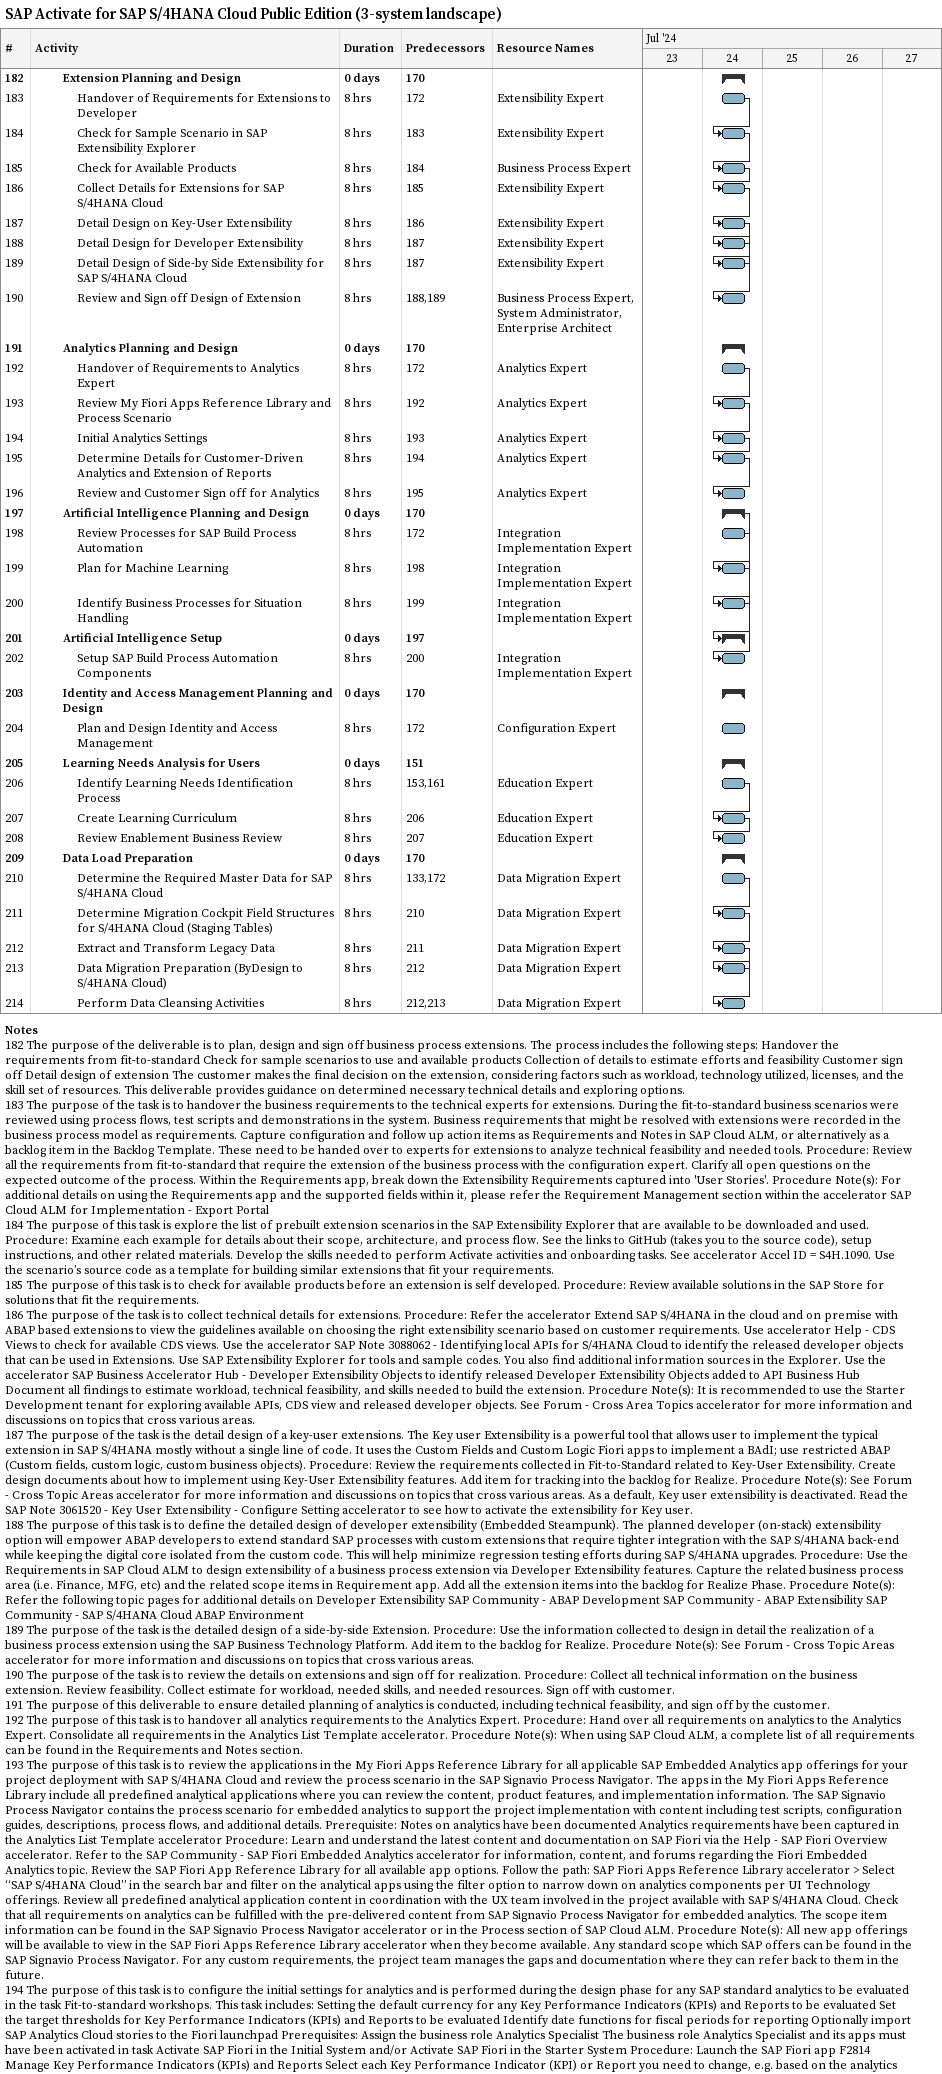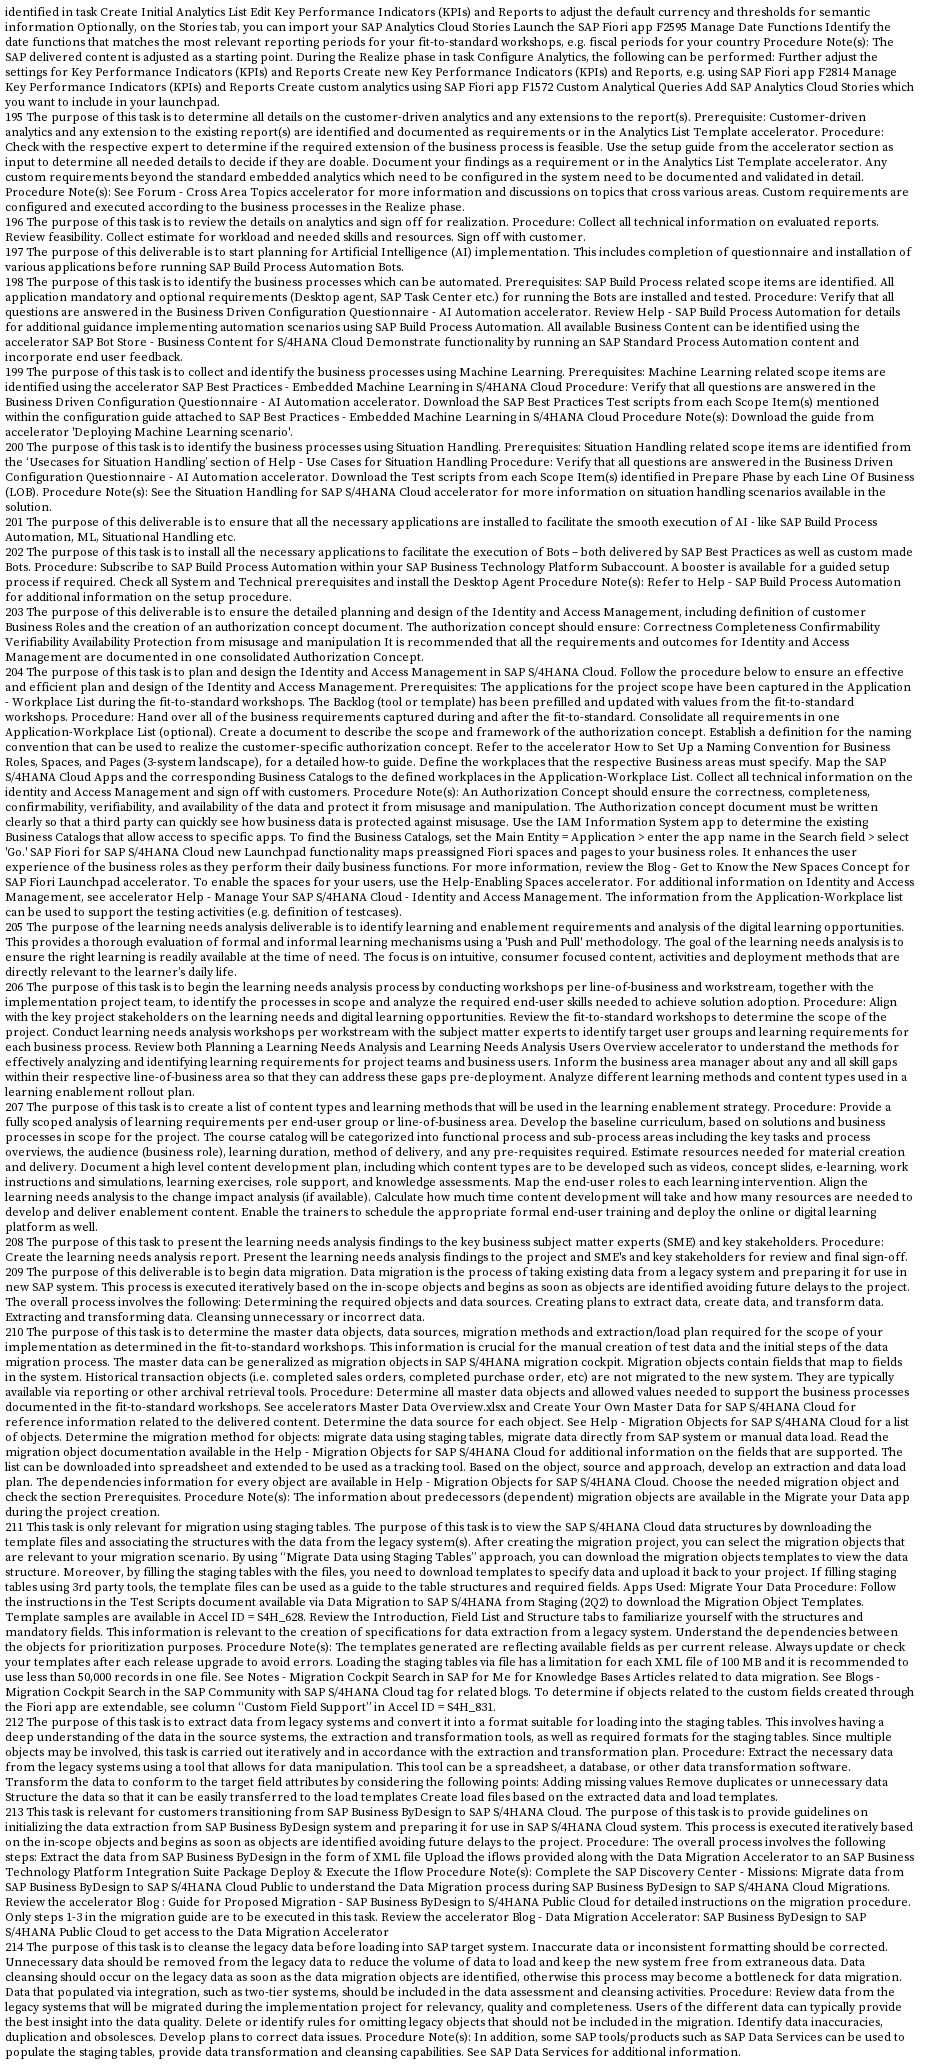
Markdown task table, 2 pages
SAP Activate for SAP S/4HANA Cloud Public Edition (3-system landscape)

| ID | Level | Task | Duration | Start | Finish | Predecessors | Resources |
|---|---|---|---|---|---|---|---|
| 182 | 3 | **Extension Planning and Design** | 0d | 2024-07-24 | 2024-07-24 | 170 |  |
| 183 | 4 | Handover of Requirements for Extensions to Developer | 8h | 2024-07-24 | 2024-07-24 | 172 | Extensibility Expert |
| 184 | 4 | Check for Sample Scenario in SAP Extensibility Explorer | 8h | 2024-07-24 | 2024-07-24 | 183 | Extensibility Expert |
| 185 | 4 | Check for Available Products | 8h | 2024-07-24 | 2024-07-24 | 184 | Business Process Expert |
| 186 | 4 | Collect Details for Extensions for SAP S/4HANA Cloud | 8h | 2024-07-24 | 2024-07-24 | 185 | Extensibility Expert |
| 187 | 4 | Detail Design on Key-User Extensibility | 8h | 2024-07-24 | 2024-07-24 | 186 | Extensibility Expert |
| 188 | 4 | Detail Design for Developer Extensibility | 8h | 2024-07-24 | 2024-07-24 | 187 | Extensibility Expert |
| 189 | 4 | Detail Design of Side-by Side Extensibility for SAP S/4HANA Cloud | 8h | 2024-07-24 | 2024-07-24 | 187 | Extensibility Expert |
| 190 | 4 | Review and Sign off Design of Extension | 8h | 2024-07-24 | 2024-07-24 | 188, 189 | Business Process Expert, System Administrator, Enterprise Architect |
| 191 | 3 | **Analytics Planning and Design** | 0d | 2024-07-24 | 2024-07-24 | 170 |  |
| 192 | 4 | Handover of Requirements to Analytics Expert | 8h | 2024-07-24 | 2024-07-24 | 172 | Analytics Expert |
| 193 | 4 | Review My Fiori Apps Reference Library and Process Scenario | 8h | 2024-07-24 | 2024-07-24 | 192 | Analytics Expert |
| 194 | 4 | Initial Analytics Settings | 8h | 2024-07-24 | 2024-07-24 | 193 | Analytics Expert |
| 195 | 4 | Determine Details for Customer-Driven Analytics and Extension of Reports | 8h | 2024-07-24 | 2024-07-24 | 194 | Analytics Expert |
| 196 | 4 | Review and Customer Sign off for Analytics | 8h | 2024-07-24 | 2024-07-24 | 195 | Analytics Expert |
| 197 | 3 | **Artificial Intelligence Planning and Design** | 0d | 2024-07-24 | 2024-07-24 | 170 |  |
| 198 | 4 | Review Processes for SAP Build Process Automation | 8h | 2024-07-24 | 2024-07-24 | 172 | Integration Implementation Expert |
| 199 | 4 | Plan for Machine Learning | 8h | 2024-07-24 | 2024-07-24 | 198 | Integration Implementation Expert |
| 200 | 4 | Identify Business Processes for Situation Handling | 8h | 2024-07-24 | 2024-07-24 | 199 | Integration Implementation Expert |
| 201 | 3 | **Artificial Intelligence Setup** | 0d | 2024-07-24 | 2024-07-24 | 197 |  |
| 202 | 4 | Setup SAP Build Process Automation Components | 8h | 2024-07-24 | 2024-07-24 | 200 | Integration Implementation Expert |
| 203 | 3 | **Identity and Access Management Planning and Design** | 0d | 2024-07-24 | 2024-07-24 | 170 |  |
| 204 | 4 | Plan and Design Identity and Access Management | 8h | 2024-07-24 | 2024-07-24 | 172 | Configuration Expert |
| 205 | 3 | **Learning Needs Analysis for Users** | 0d | 2024-07-24 | 2024-07-24 | 151 |  |
| 206 | 4 | Identify Learning Needs Identification Process | 8h | 2024-07-24 | 2024-07-24 | 153, 161 | Education Expert |
| 207 | 4 | Create Learning Curriculum | 8h | 2024-07-24 | 2024-07-24 | 206 | Education Expert |
| 208 | 4 | Review Enablement Business Review | 8h | 2024-07-24 | 2024-07-24 | 207 | Education Expert |
| 209 | 3 | **Data Load Preparation** | 0d | 2024-07-24 | 2024-07-24 | 170 |  |
| 210 | 4 | Determine the Required Master Data for SAP S/4HANA Cloud | 8h | 2024-07-24 | 2024-07-24 | 133, 172 | Data Migration Expert |
| 211 | 4 | Determine Migration Cockpit Field Structures for S/4HANA Cloud (Staging Tables) | 8h | 2024-07-24 | 2024-07-24 | 210 | Data Migration Expert |
| 212 | 4 | Extract and Transform Legacy Data | 8h | 2024-07-24 | 2024-07-24 | 211 | Data Migration Expert |
| 213 | 4 | Data Migration Preparation (ByDesign to S/4HANA Cloud) | 8h | 2024-07-24 | 2024-07-24 | 212 | Data Migration Expert |
| 214 | 4 | Perform Data Cleansing Activities | 8h | 2024-07-24 | 2024-07-24 | 212, 213 | Data Migration Expert |

Notes
- 182: The purpose of the deliverable is to plan, design and sign off business process extensions. The process includes the following steps: Handover the requirements from fit-to-standard Check for sample scenarios to use and available products Collection of details to estimate efforts and feasibility Customer sign off Detail design of extension The customer makes the final decision on the extension, considering factors such as workload, technology utilized, licenses, and the skill set of resources. This deliverable provides guidance on determined necessary technical details and exploring options.
- 183: The purpose of the task is to handover the business requirements to the technical experts for extensions. During the fit-to-standard business scenarios were reviewed using process flows, test scripts and demonstrations in the system. Business requirements that might be resolved with extensions were recorded in the business process model as requirements. Capture configuration and follow up action items as Requirements and Notes in SAP Cloud ALM, or alternatively as a backlog item in the Backlog Template. These need to be handed over to experts for extensions to analyze technical feasibility and needed tools. Procedure: Review all the requirements from fit-to-standard that require the extension of the business process with the configuration expert. Clarify all open questions on the expected outcome of the process. Within the Requirements app, break down the Extensibility Requirements captured into 'User Stories'. Procedure Note(s): For additional details on using the Requirements app and the supported fields within it, please refer the Requirement Management section within the accelerator SAP Cloud ALM for Implementation - Export Portal
- 184: The purpose of this task is explore the list of prebuilt extension scenarios in the SAP Extensibility Explorer that are available to be downloaded and used. Procedure: Examine each example for details about their scope, architecture, and process flow. See the links to GitHub (takes you to the source code), setup instructions, and other related materials. Develop the skills needed to perform Activate activities and onboarding tasks. See accelerator Accel ID = S4H.1090. Use the scenario’s source code as a template for building similar extensions that fit your requirements.
- 185: The purpose of this task is to check for available products before an extension is self developed. Procedure: Review available solutions in the SAP Store for solutions that fit the requirements.
- 186: The purpose of the task is to collect technical details for extensions. Procedure: Refer the accelerator Extend SAP S/4HANA in the cloud and on premise with ABAP based extensions to view the guidelines available on choosing the right extensibility scenario based on customer requirements. Use accelerator Help - CDS Views to check for available CDS views. Use the accelerator SAP Note 3088062 - Identifying local APIs for S/4HANA Cloud to identify the released developer objects that can be used in Extensions. Use SAP Extensibility Explorer for tools and sample codes. You also find additional information sources in the Explorer. Use the accelerator SAP Business Accelerator Hub - Developer Extensibility Objects to identify released Developer Extensibility Objects added to API Business Hub Document all findings to estimate workload, technical feasibility, and skills needed to build the extension. Procedure Note(s): It is recommended to use the Starter Development tenant for exploring available APIs, CDS view and released developer objects. See Forum - Cross Area Topics accelerator for more information and discussions on topics that cross various areas.
- 187: The purpose of the task is the detail design of a key-user extensions. The Key user Extensibility is a powerful tool that allows user to implement the typical extension in SAP S/4HANA mostly without a single line of code. It uses the Custom Fields and Custom Logic Fiori apps to implement a BAdI; use restricted ABAP (Custom fields, custom logic, custom business objects). Procedure: Review the requirements collected in Fit-to-Standard related to Key-User Extensibility. Create design documents about how to implement using Key-User Extensibility features. Add item for tracking into the backlog for Realize. Procedure Note(s): See Forum - Cross Topic Areas accelerator for more information and discussions on topics that cross various areas. As a default, Key user extensibility is deactivated. Read the SAP Note 3061520 - Key User Extensibility - Configure Setting accelerator to see how to activate the extensibility for Key user.
- 188: The purpose of this task is to define the detailed design of developer extensibility (Embedded Steampunk). The planned developer (on-stack) extensibility option will empower ABAP developers to extend standard SAP processes with custom extensions that require tighter integration with the SAP S/4HANA back-end while keeping the digital core isolated from the custom code. This will help minimize regression testing efforts during SAP S/4HANA upgrades. Procedure: Use the Requirements in SAP Cloud ALM to design extensibility of a business process extension via Developer Extensibility features. Capture the related business process area (i.e. Finance, MFG, etc) and the related scope items in Requirement app. Add all the extension items into the backlog for Realize Phase. Procedure Note(s): Refer the following topic pages for additional details on Developer Extensibility SAP Community - ABAP Development SAP Community - ABAP Extensibility SAP Community - SAP S/4HANA Cloud ABAP Environment
- 189: The purpose of the task is the detailed design of a side-by-side Extension. Procedure: Use the information collected to design in detail the realization of a business process extension using the SAP Business Technology Platform. Add item to the backlog for Realize. Procedure Note(s): See Forum - Cross Topic Areas accelerator for more information and discussions on topics that cross various areas.
- 190: The purpose of the task is to review the details on extensions and sign off for realization. Procedure: Collect all technical information on the business extension. Review feasibility. Collect estimate for workload, needed skills, and needed resources. Sign off with customer.
- 191: The purpose of this deliverable to ensure detailed planning of analytics is conducted, including technical feasibility, and sign off by the customer.
- 192: The purpose of this task is to handover all analytics requirements to the Analytics Expert. Procedure: Hand over all requirements on analytics to the Analytics Expert. Consolidate all requirements in the Analytics List Template accelerator. Procedure Note(s): When using SAP Cloud ALM, a complete list of all requirements can be found in the Requirements and Notes section.
- 193: The purpose of this task is to review the applications in the My Fiori Apps Reference Library for all applicable SAP Embedded Analytics app offerings for your project deployment with SAP S/4HANA Cloud and review the process scenario in the SAP Signavio Process Navigator. The apps in the My Fiori Apps Reference Library include all predefined analytical applications where you can review the content, product features, and implementation information. The SAP Signavio Process Navigator contains the process scenario for embedded analytics to support the project implementation with content including test scripts, configuration guides, descriptions, process flows, and additional details. Prerequisite: Notes on analytics have been documented Analytics requirements have been captured in the Analytics List Template accelerator Procedure: Learn and understand the latest content and documentation on SAP Fiori via the Help - SAP Fiori Overview accelerator. Refer to the SAP Community - SAP Fiori Embedded Analytics accelerator for information, content, and forums regarding the Fiori Embedded Analytics topic. Review the SAP Fiori App Reference Library for all available app options. Follow the path: SAP Fiori Apps Reference Library accelerator > Select “SAP S/4HANA Cloud” in the search bar and filter on the analytical apps using the filter option to narrow down on analytics components per UI Technology offerings. Review all predefined analytical application content in coordination with the UX team involved in the project available with SAP S/4HANA Cloud. Check that all requirements on analytics can be fulfilled with the pre-delivered content from SAP Signavio Process Navigator for embedded analytics. The scope item information can be found in the SAP Signavio Process Navigator accelerator or in the Process section of SAP Cloud ALM. Procedure Note(s): All new app offerings will be available to view in the SAP Fiori Apps Reference Library accelerator when they become available. Any standard scope which SAP offers can be found in the SAP Signavio Process Navigator. For any custom requirements, the project team manages the gaps and documentation where they can refer back to them in the future.
- 194: The purpose of this task is to configure the initial settings for analytics and is performed during the design phase for any SAP standard analytics to be evaluated in the task Fit-to-standard workshops. This task includes: Setting the default currency for any Key Performance Indicators (KPIs) and Reports to be evaluated Set the target thresholds for Key Performance Indicators (KPIs) and Reports to be evaluated Identify date functions for fiscal periods for reporting Optionally import SAP Analytics Cloud stories to the Fiori launchpad Prerequisites: Assign the business role Analytics Specialist The business role Analytics Specialist and its apps must have been activated in task Activate SAP Fiori in the Initial System and/or Activate SAP Fiori in the Starter System Procedure: Launch the SAP Fiori app F2814 Manage Key Performance Indicators (KPIs) and Reports Select each Key Performance Indicator (KPI) or Report you need to change, e.g. based on the analytics identified in task Create Initial Analytics List Edit Key Performance Indicators (KPIs) and Reports to adjust the default currency and thresholds for semantic information Optionally, on the Stories tab, you can import your SAP Analytics Cloud Stories Launch the SAP Fiori app F2595 Manage Date Functions Identify the date functions that matches the most relevant reporting periods for your fit-to-standard workshops, e.g. fiscal periods for your country Procedure Note(s): The SAP delivered content is adjusted as a starting point. During the Realize phase in task Configure Analytics, the following can be performed: Further adjust the settings for Key Performance Indicators (KPIs) and Reports Create new Key Performance Indicators (KPIs) and Reports, e.g. using SAP Fiori app F2814 Manage Key Performance Indicators (KPIs) and Reports Create custom analytics using SAP Fiori app F1572 Custom Analytical Queries Add SAP Analytics Cloud Stories which you want to include in your launchpad.
- 195: The purpose of this task is to determine all details on the customer-driven analytics and any extensions to the report(s). Prerequisite: Customer-driven analytics and any extension to the existing report(s) are identified and documented as requirements or in the Analytics List Template accelerator. Procedure: Check with the respective expert to determine if the required extension of the business process is feasible. Use the setup guide from the accelerator section as input to determine all needed details to decide if they are doable. Document your findings as a requirement or in the Analytics List Template accelerator. Any custom requirements beyond the standard embedded analytics which need to be configured in the system need to be documented and validated in detail. Procedure Note(s): See Forum - Cross Area Topics accelerator for more information and discussions on topics that cross various areas. Custom requirements are configured and executed according to the business processes in the Realize phase.
- 196: The purpose of this task is to review the details on analytics and sign off for realization. Procedure: Collect all technical information on evaluated reports. Review feasibility. Collect estimate for workload and needed skills and resources. Sign off with customer.
- 197: The purpose of this deliverable is to start planning for Artificial Intelligence (AI) implementation. This includes completion of questionnaire and installation of various applications before running SAP Build Process Automation Bots.
- 198: The purpose of this task is to identify the business processes which can be automated. Prerequisites: SAP Build Process related scope items are identified. All application mandatory and optional requirements (Desktop agent, SAP Task Center etc.) for running the Bots are installed and tested. Procedure: Verify that all questions are answered in the Business Driven Configuration Questionnaire - AI Automation accelerator. Review Help - SAP Build Process Automation for details for additional guidance implementing automation scenarios using SAP Build Process Automation. All available Business Content can be identified using the accelerator SAP Bot Store - Business Content for S/4HANA Cloud Demonstrate functionality by running an SAP Standard Process Automation content and incorporate end user feedback.
- 199: The purpose of this task is to collect and identify the business processes using Machine Learning. Prerequisites: Machine Learning related scope items are identified using the accelerator SAP Best Practices - Embedded Machine Learning in S/4HANA Cloud Procedure: Verify that all questions are answered in the Business Driven Configuration Questionnaire - AI Automation accelerator. Download the SAP Best Practices Test scripts from each Scope Item(s) mentioned within the configuration guide attached to SAP Best Practices - Embedded Machine Learning in S/4HANA Cloud Procedure Note(s): Download the guide from accelerator 'Deploying Machine Learning scenario'.
- 200: The purpose of this task is to identify the business processes using Situation Handling. Prerequisites: Situation Handling related scope items are identified from the ‘Usecases for Situation Handling’ section of Help - Use Cases for Situation Handling Procedure: Verify that all questions are answered in the Business Driven Configuration Questionnaire - AI Automation accelerator. Download the Test scripts from each Scope Item(s) identified in Prepare Phase by each Line Of Business (LOB). Procedure Note(s): See the Situation Handling for SAP S/4HANA Cloud accelerator for more information on situation handling scenarios available in the solution.
- 201: The purpose of this deliverable is to ensure that all the necessary applications are installed to facilitate the smooth execution of AI - like SAP Build Process Automation, ML, Situational Handling etc.
- 202: The purpose of this task is to install all the necessary applications to facilitate the execution of Bots – both delivered by SAP Best Practices as well as custom made Bots. Procedure: Subscribe to SAP Build Process Automation within your SAP Business Technology Platform Subaccount. A booster is available for a guided setup process if required. Check all System and Technical prerequisites and install the Desktop Agent Procedure Note(s): Refer to Help - SAP Build Process Automation for additional information on the setup procedure.
- 203: The purpose of this deliverable is to ensure the detailed planning and design of the Identity and Access Management, including definition of customer Business Roles and the creation of an authorization concept document. The authorization concept should ensure: Correctness Completeness Confirmability Verifiability Availability Protection from misusage and manipulation It is recommended that all the requirements and outcomes for Identity and Access Management are documented in one consolidated Authorization Concept.
- 204: The purpose of this task is to plan and design the Identity and Access Management in SAP S/4HANA Cloud. Follow the procedure below to ensure an effective and efficient plan and design of the Identity and Access Management. Prerequisites: The applications for the project scope have been captured in the Application - Workplace List during the fit-to-standard workshops. The Backlog (tool or template) has been prefilled and updated with values from the fit-to-standard workshops. Procedure: Hand over all of the business requirements captured during and after the fit-to-standard. Consolidate all requirements in one Application-Workplace List (optional). Create a document to describe the scope and framework of the authorization concept. Establish a definition for the naming convention that can be used to realize the customer-specific authorization concept. Refer to the accelerator How to Set Up a Naming Convention for Business Roles, Spaces, and Pages (3-system landscape), for a detailed how-to guide. Define the workplaces that the respective Business areas must specify. Map the SAP S/4HANA Cloud Apps and the corresponding Business Catalogs to the defined workplaces in the Application-Workplace List. Collect all technical information on the identity and Access Management and sign off with customers. Procedure Note(s): An Authorization Concept should ensure the correctness, completeness, confirmability, verifiability, and availability of the data and protect it from misusage and manipulation. The Authorization concept document must be written clearly so that a third party can quickly see how business data is protected against misusage. Use the IAM Information System app to determine the existing Business Catalogs that allow access to specific apps. To find the Business Catalogs, set the Main Entity = Application > enter the app name in the Search field > select 'Go.' SAP Fiori for SAP S/4HANA Cloud new Launchpad functionality maps preassigned Fiori spaces and pages to your business roles. It enhances the user experience of the business roles as they perform their daily business functions. For more information, review the Blog - Get to Know the New Spaces Concept for SAP Fiori Launchpad accelerator. To enable the spaces for your users, use the Help-Enabling Spaces accelerator. For additional information on Identity and Access Management, see accelerator Help - Manage Your SAP S/4HANA Cloud - Identity and Access Management. The information from the Application-Workplace list can be used to support the testing activities (e.g. definition of testcases).
- 205: The purpose of the learning needs analysis deliverable is to identify learning and enablement requirements and analysis of the digital learning opportunities. This provides a thorough evaluation of formal and informal learning mechanisms using a 'Push and Pull' methodology. The goal of the learning needs analysis is to ensure the right learning is readily available at the time of need. The focus is on intuitive, consumer focused content, activities and deployment methods that are directly relevant to the learner’s daily life.
- 206: The purpose of this task is to begin the learning needs analysis process by conducting workshops per line-of-business and workstream, together with the implementation project team, to identify the processes in scope and analyze the required end-user skills needed to achieve solution adoption. Procedure: Align with the key project stakeholders on the learning needs and digital learning opportunities. Review the fit-to-standard workshops to determine the scope of the project. Conduct learning needs analysis workshops per workstream with the subject matter experts to identify target user groups and learning requirements for each business process. Review both Planning a Learning Needs Analysis and Learning Needs Analysis Users Overview accelerator to understand the methods for effectively analyzing and identifying learning requirements for project teams and business users. Inform the business area manager about any and all skill gaps within their respective line-of-business area so that they can address these gaps pre-deployment. Analyze different learning methods and content types used in a learning enablement rollout plan.
- 207: The purpose of this task is to create a list of content types and learning methods that will be used in the learning enablement strategy. Procedure: Provide a fully scoped analysis of learning requirements per end-user group or line-of-business area. Develop the baseline curriculum, based on solutions and business processes in scope for the project. The course catalog will be categorized into functional process and sub-process areas including the key tasks and process overviews, the audience (business role), learning duration, method of delivery, and any pre-requisites required. Estimate resources needed for material creation and delivery. Document a high level content development plan, including which content types are to be developed such as videos, concept slides, e-learning, work instructions and simulations, learning exercises, role support, and knowledge assessments. Map the end-user roles to each learning intervention. Align the learning needs analysis to the change impact analysis (if available). Calculate how much time content development will take and how many resources are needed to develop and deliver enablement content. Enable the trainers to schedule the appropriate formal end-user training and deploy the online or digital learning platform as well.
- 208: The purpose of this task to present the learning needs analysis findings to the key business subject matter experts (SME) and key stakeholders. Procedure: Create the learning needs analysis report. Present the learning needs analysis findings to the project and SME's and key stakeholders for review and final sign-off.
- 209: The purpose of this deliverable is to begin data migration. Data migration is the process of taking existing data from a legacy system and preparing it for use in new SAP system. This process is executed iteratively based on the in-scope objects and begins as soon as objects are identified avoiding future delays to the project. The overall process involves the following: Determining the required objects and data sources. Creating plans to extract data, create data, and transform data. Extracting and transforming data. Cleansing unnecessary or incorrect data.
- 210: The purpose of this task is to determine the master data objects, data sources, migration methods and extraction/load plan required for the scope of your implementation as determined in the fit-to-standard workshops. This information is crucial for the manual creation of test data and the initial steps of the data migration process. The master data can be generalized as migration objects in SAP S/4HANA migration cockpit. Migration objects contain fields that map to fields in the system. Historical transaction objects (i.e. completed sales orders, completed purchase order, etc) are not migrated to the new system. They are typically available via reporting or other archival retrieval tools. Procedure: Determine all master data objects and allowed values needed to support the business processes documented in the fit-to-standard workshops. See accelerators Master Data Overview.xlsx and Create Your Own Master Data for SAP S/4HANA Cloud for reference information related to the delivered content. Determine the data source for each object. See Help - Migration Objects for SAP S/4HANA Cloud for a list of objects. Determine the migration method for objects: migrate data using staging tables, migrate data directly from SAP system or manual data load. Read the migration object documentation available in the Help - Migration Objects for SAP S/4HANA Cloud for additional information on the fields that are supported. The list can be downloaded into spreadsheet and extended to be used as a tracking tool. Based on the object, source and approach, develop an extraction and data load plan. The dependencies information for every object are available in Help - Migration Objects for SAP S/4HANA Cloud. Choose the needed migration object and check the section Prerequisites. Procedure Note(s): The information about predecessors (dependent) migration objects are available in the Migrate your Data app during the project creation.
- 211: This task is only relevant for migration using staging tables. The purpose of this task is to view the SAP S/4HANA Cloud data structures by downloading the template files and associating the structures with the data from the legacy system(s). After creating the migration project, you can select the migration objects that are relevant to your migration scenario. By using “Migrate Data using Staging Tables” approach, you can download the migration objects templates to view the data structure. Moreover, by filling the staging tables with the files, you need to download templates to specify data and upload it back to your project. If filling staging tables using 3rd party tools, the template files can be used as a guide to the table structures and required fields. Apps Used: Migrate Your Data Procedure: Follow the instructions in the Test Scripts document available via Data Migration to SAP S/4HANA from Staging (2Q2) to download the Migration Object Templates. Template samples are available in Accel ID = S4H_628. Review the Introduction, Field List and Structure tabs to familiarize yourself with the structures and mandatory fields. This information is relevant to the creation of specifications for data extraction from a legacy system. Understand the dependencies between the objects for prioritization purposes. Procedure Note(s): The templates generated are reflecting available fields as per current release. Always update or check your templates after each release upgrade to avoid errors. Loading the staging tables via file has a limitation for each XML file of 100 MB and it is recommended to use less than 50,000 records in one file. See Notes - Migration Cockpit Search in SAP for Me for Knowledge Bases Articles related to data migration. See Blogs - Migration Cockpit Search in the SAP Community with SAP S/4HANA Cloud tag for related blogs. To determine if objects related to the custom fields created through the Fiori app are extendable, see column “Custom Field Support” in Accel ID = S4H_831.
- 212: The purpose of this task is to extract data from legacy systems and convert it into a format suitable for loading into the staging tables. This involves having a deep understanding of the data in the source systems, the extraction and transformation tools, as well as required formats for the staging tables. Since multiple objects may be involved, this task is carried out iteratively and in accordance with the extraction and transformation plan. Procedure: Extract the necessary data from the legacy systems using a tool that allows for data manipulation. This tool can be a spreadsheet, a database, or other data transformation software. Transform the data to conform to the target field attributes by considering the following points: Adding missing values Remove duplicates or unnecessary data Structure the data so that it can be easily transferred to the load templates Create load files based on the extracted data and load templates.
- 213: This task is relevant for customers transitioning from SAP Business ByDesign to SAP S/4HANA Cloud. The purpose of this task is to provide guidelines on initializing the data extraction from SAP Business ByDesign system and preparing it for use in SAP S/4HANA Cloud system. This process is executed iteratively based on the in-scope objects and begins as soon as objects are identified avoiding future delays to the project. Procedure: The overall process involves the following steps: Extract the data from SAP Business ByDesign in the form of XML file Upload the iflows provided along with the Data Migration Accelerator to an SAP Business Technology Platform Integration Suite Package Deploy & Execute the Iflow Procedure Note(s): Complete the SAP Discovery Center - Missions: Migrate data from SAP Business ByDesign to SAP S/4HANA Cloud Public to understand the Data Migration process during SAP Business ByDesign to SAP S/4HANA Cloud Migrations. Review the accelerator Blog : Guide for Proposed Migration - SAP Business ByDesign to S/4HANA Public Cloud for detailed instructions on the migration procedure. Only steps 1-3 in the migration guide are to be executed in this task. Review the accelerator Blog - Data Migration Accelerator: SAP Business ByDesign to SAP S/4HANA Public Cloud to get access to the Data Migration Accelerator
- 214: The purpose of this task is to cleanse the legacy data before loading into SAP target system. Inaccurate data or inconsistent formatting should be corrected. Unnecessary data should be removed from the legacy data to reduce the volume of data to load and keep the new system free from extraneous data. Data cleansing should occur on the legacy data as soon as the data migration objects are identified, otherwise this process may become a bottleneck for data migration. Data that populated via integration, such as two-tier systems, should be included in the data assessment and cleansing activities. Procedure: Review data from the legacy systems that will be migrated during the implementation project for relevancy, quality and completeness. Users of the different data can typically provide the best insight into the data quality. Delete or identify rules for omitting legacy objects that should not be included in the migration. Identify data inaccuracies, duplication and obsolesces. Develop plans to correct data issues. Procedure Note(s): In addition, some SAP tools/products such as SAP Data Services can be used to populate the staging tables, provide data transformation and cleansing capabilities. See SAP Data Services for additional information.
